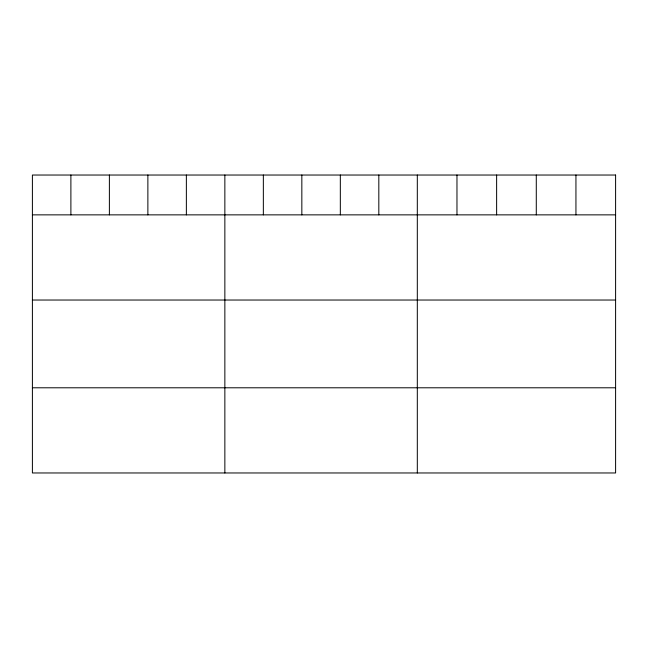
<?xml version="1.0" encoding="UTF-8"?>
<svg xmlns="http://www.w3.org/2000/svg" width="648" height="648" viewBox="0 0 648 648"><rect width="100%" height="100%" fill="white"/><g stroke="black" fill="none" stroke-linecap="round" stroke-linejoin="round"><path stroke-width="0.97" d="M32.4 214.861L615.6 214.861M32.4 300.032L615.6 300.032M32.4 387.788L615.6 387.788M575.942 175.033L575.942 214.861M536.285 175.033L536.285 214.861M496.627 175.033L496.627 214.861M456.97 175.033L456.97 214.861M417.312 175.033L417.312 472.967M378.821 175.033L378.821 214.861M340.33 175.033L340.33 214.861M301.838 175.033L301.838 214.861M263.347 175.033L263.347 214.861M224.856 175.033L224.856 472.967M186.365 175.033L186.365 214.861M147.874 175.033L147.874 214.861M109.382 175.033L109.382 214.861M70.891 175.033L70.891 214.861M615.6 175.033L32.4 175.033L32.4 472.967L615.6 472.967L615.6 175.033"/></g></svg>
